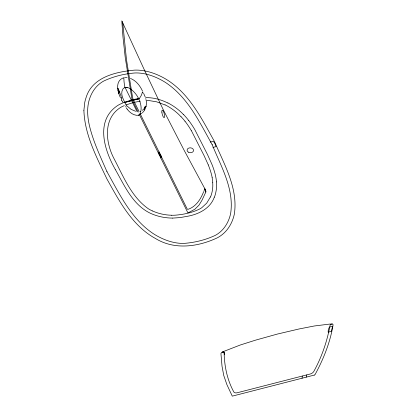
<?xml version="1.0" encoding="UTF-8"?>
<svg xmlns="http://www.w3.org/2000/svg" width="417" height="417" viewBox="0 0 417 417"><rect width="100%" height="100%" fill="white"/><g stroke="black" fill="none" stroke-linecap="round" stroke-linejoin="round"><path stroke-width="0.63" d="M125.095 87.794L125.116 87.513A2.075 0.553 75.6 0 1 124.912 87.07L124.709 86.449A21.59 5.76 75.6 0 1 124.047 81.68L123.99 80.825A28.862 7.699 75.6 0 1 123.901 78.391L123.62 77.781A24.061 6.422 75.6 0 0 123.614 78.068M140.79 111.511C142.677 102.843 136.203 91.448 128.259 87.721A6.161 4.665 4.3 0 0 127.68 87.57L126.924 87.44A4.201 3.185 4.3 0 0 126.372 87.408L125.626 87.45A7.36 5.572 4.3 0 0 125.116 87.513A7.36 5.572 4.3 0 0 124.667 87.695L124.058 88.003A4.201 3.185 4.3 0 0 123.651 88.284L123.177 88.727A6.161 4.665 4.3 0 0 122.869 89.108C120.19 93.372 122.833 98.438 124.808 102.415L124.871 102.874M159.143 152.179L159.059 153.242L161.098 157.36L161.176 156.302M159.247 152.268L159.226 153.117L160.993 156.703M159.19 154.723L159.273 153.665M159.883 154.733L159.888 154.467M160.31 155.604L160.321 155.338M160.806 157.996L160.889 156.938M161.035 156.688L161.087 155.989M302.096 378.209L302.262 376.051M306.427 377.098L306.589 374.935M188.656 212.566L194.89 209.209L198.972 205.174L202.026 200.191L205.816 192.091L205.591 190.23A1.465 0.391 75.6 0 0 205.43 189.829L204.856 188.729M142.348 112.929C145.371 109.911 146.987 105.371 146.336 101.123M145.96 106.653L146.091 106.205M145.22 106.627L145.361 106.194L144.605 108.264L144.772 107.857M145.288 106.429L144.173 108.623L142.39 110.333M144.85 107.664L145.007 107.247M214.338 197.137C210.621 207.76 200.04 213.556 189.626 215.855M204.778 189.177L203.819 191.34M144.522 108.451L144.251 109.035M210.439 196.939L206.702 203.152L201.802 207.687A24.426 18.494 4.3 0 1 199.566 209.037C192.049 212.743 183.694 214.479 175.385 215.177A34.647 26.229 4.3 0 1 172.341 215.261L171.319 215.245M203.543 191.956C200.613 199.378 195.912 206.764 187.937 209.37A4.055 1.084 75.6 0 1 186.816 208.224L140.263 113.956M144.563 110.031L144.777 109.629M139.93 113.93L139.653 114.367A23.175 6.182 75.6 0 1 138.606 115.155M141.405 113.205L141.16 113.518M204.763 189.209L205.263 189.5M141.035 113.664L140.753 113.945M140.607 114.076L140.451 114.206A5.239 3.967 4.3 0 1 139.95 114.55L138.658 115.144M314.309 375.076L232.279 396.145L226.9 384.625L223.762 375.503L222.032 366.288L220.932 353.507L221.797 352.365L224.852 350.984L240.333 344.984L255.809 340.074L277.404 334.059L298.942 328.997L314.282 325.99L329.466 324.113L332.385 323.957L333.115 324.687C330.233 342.279 323.576 358.922 315.085 374.518A0.829 0.495 -26.3 0 1 314.329 375.065M124.308 105.605L121.837 106.768A26.125 19.776 4.3 0 0 119.559 108.128C103.041 119.512 105.678 142.822 113.95 158.481C123.296 176.276 131.272 196.688 148.223 208.693A33.866 25.64 4.3 0 0 150.714 210.105L152.471 210.955M188.229 212.753L187.786 212.634L139.242 114.321M123.312 102.712L119.606 104.406A29.8 22.56 4.3 0 0 117.005 105.96C95.013 121.248 104.49 150.511 115.358 169.542M123.062 77.979C115.071 81.226 117.479 91.526 120.414 97.604M222.073 352.229L222.485 352.073M124.261 102.347L131.866 99.887M126.038 104.912L133.362 102.551M124.068 102.499L124.537 102.488A1.387 0.829 -26 0 0 124.808 102.415L138.418 98.918A1.387 0.829 -26.5 0 0 138.689 98.85L139.335 98.48A23.519 14.027 -26.3 0 0 141.441 95.019A34.882 20.808 -26.3 0 0 142.364 92.235L142.979 92.079A28.804 17.18 -26.3 0 1 142.796 92.782M212.946 147.43L216.042 146.617L215.459 144.735A28.591 21.642 4.3 0 0 215.052 143.922A28.591 21.642 4.3 0 0 214.651 143.104L213.457 141.379L210.199 142.061M222.558 352.057L223.158 351.922A1.491 0.891 -26.3 0 1 224.19 352.506L224.315 353.679A12.27 7.318 -26.3 0 0 224.487 354.382L224.659 354.841M124.537 102.488A1.387 0.829 -26.5 0 0 124.808 102.415L138.418 98.918A1.387 0.829 -26 0 0 138.689 98.85M132.304 99.778L139.242 98.36M133.497 102.514L140.201 101.149M189.266 215.943L180.175 217.591L172.471 218.112M138.553 115.17L137.037 115.3A5.239 3.967 4.3 0 1 136.343 115.259C132.721 114.769 129.645 112.35 127.461 109.525M332.161 323.952L330.514 324.593A1.241 0.74 -26.3 0 0 330.139 325.104C327.121 341.33 321.768 357.082 313.746 371.552A4.05 2.413 -26.3 0 1 310.394 373.96L237.07 392.793A4.311 2.57 -26.3 0 1 233.864 392.043C227.432 380.325 224.575 367.127 224.148 353.845A30.024 17.91 -26.3 0 1 224.054 352.949L224.028 352.537M223.032 351.948L224.106 352.516M124.511 77.64L127.122 77.604M145.653 97.677C153.367 97.416 160.998 99.595 167.858 103.009M127.279 87.773L126.904 87.721A4.201 3.185 4.3 0 0 126.533 87.695M135.655 111.292L131.12 109.384L127.112 106.064M130.427 78.422C136.156 80.601 140.039 85.756 142.536 91.151M165.012 104.938L156.667 101.831L148.9 100.554A24.426 18.494 4.3 0 0 145.981 100.523M181.119 116.744L182.839 118.642A83.379 63.118 4.3 0 1 184.986 121.232M127.331 109.358L127.081 109.014M126.956 108.842L126.257 107.794M191.408 130.719L204.064 155.593L208.302 164.929M125.72 106.914L125.512 106.559M126.711 106.1L124.808 102.415M205.357 189.688L183.98 150L163.474 110.182L145.252 71.813L121.79 20.85L122.999 37.139L125.251 57.609L132.017 99.434L138.157 112.131M212.217 144.751C199.686 122.468 188.13 97.802 166.315 83.014A64.411 48.758 4.3 0 0 161.744 80.252C154.629 76.358 146.789 73.533 138.647 73.011A28.737 21.752 4.3 0 0 134.79 72.98C124.23 73.814 113.705 76.384 104.094 80.867A28.737 21.752 4.3 0 0 101.133 82.649C95.571 86.501 91.672 92.412 89.582 98.787A64.411 48.758 4.3 0 0 88.461 103.015C87.153 109.374 87.549 115.957 88.732 122.296A143.276 108.462 4.3 0 0 89.405 125.538C93.226 141.65 100.414 156.672 107.002 171.778M106.914 171.601C119.439 193.884 131.001 218.544 152.81 233.332A64.411 48.758 4.3 0 0 157.386 236.1C164.496 239.994 172.341 242.814 180.478 243.34A28.737 21.752 4.3 0 0 184.335 243.372C194.895 242.532 205.419 239.968 215.036 235.485A28.737 21.752 4.3 0 0 217.997 233.702C223.554 229.845 227.453 223.939 229.543 217.565A64.411 48.758 4.3 0 0 230.664 213.332C234.328 188.932 221 166.383 212.123 144.569M115.389 169.604C124.433 185.529 132.439 204.252 149.656 212.92A41.841 31.676 4.3 0 0 172.471 218.086M139.033 111.454L133.503 100.257A4.066 1.084 75.6 0 1 132.538 97.203L126.476 59.636L122.77 23.097M125.116 87.513L136.979 111.532M121.191 96.431L118.736 90.202L118.981 91.521L118.835 90.875M143.599 93.304L145.173 96.859M122.379 21.653L122.577 22.08M205.419 189.813L205.805 191.038M118.715 93.121L118.845 93.549M145.762 98.579L146.013 99.507M119.314 92.798L119.033 91.735L119.142 92.162M118.532 92.47L118.652 92.908M118.251 91.37L118.36 91.813M118.016 90.244L118.105 90.698M118.652 90.004L118.433 88.675L118.616 89.78M212.112 177.449L212.571 180.446A67.033 50.744 4.3 0 1 212.774 182.703M117.818 89.102L117.698 88.18M216.47 181.895L216.397 181.103A75.91 57.463 4.3 0 0 216.095 178.731A84.26 63.785 4.3 0 0 215.506 175.604A91.469 69.243 4.3 0 0 215.146 174.051A118.402 89.629 4.3 0 0 211.862 164.209L207.572 154.691L194.822 129.645A118.402 89.629 4.3 0 0 188.739 120.523M140.154 111.558A28.862 7.699 75.6 0 0 140.19 111.381L140.482 111.97A24.061 6.422 75.6 0 1 139.93 113.924M121.821 98.151A34.882 20.808 -26.3 0 1 121.728 97.536L121.128 97.656A28.804 17.18 -26.3 0 0 121.66 100.174M123.25 102.551A24.05 14.345 -26.3 0 1 123.051 102.327M122.859 102.102A24.05 14.345 -26.3 0 1 122.504 101.644M122.337 101.409A24.05 14.345 -26.3 0 1 121.655 100.179M185.012 121.222A112.835 85.417 4.3 0 1 191.377 130.724M165.101 104.834A55.722 42.18 4.3 0 1 181.02 116.796M212.701 182.709A53.835 40.751 4.3 0 1 210.533 196.965M208.255 164.944A109.332 82.764 4.3 0 1 212.175 177.444M171.319 215.229A38.317 29.008 4.3 0 1 152.481 210.945M183.516 114.493A83.343 63.092 4.3 0 1 188.708 120.534M167.926 102.931A59.256 44.854 4.3 0 1 183.438 114.529M216.397 181.901A58.615 44.374 4.3 0 1 214.437 197.163M205.826 191.153A1.465 0.391 75.6 0 1 205.805 192.075M83.895 110.343C84.667 134.863 96.666 157.298 106.934 178.987C118.522 199.727 130.182 221.995 150.516 235.516A67.361 50.994 4.3 0 0 155.452 238.477C174.353 250.184 198.049 246.895 217.252 237.852A32.505 24.608 4.3 0 0 220.588 235.84C226.629 231.664 230.924 225.289 233.186 218.362A68.091 51.546 4.3 0 0 234.375 213.885C238.185 188.239 224.216 164.428 214.536 141.665C202.188 119.564 190.345 95.43 168.708 80.898A68.091 51.546 4.3 0 0 163.865 77.969C156.146 73.736 147.618 70.728 138.783 70.171A32.505 24.608 4.3 0 0 134.43 70.134C115.712 71.854 92.037 77.176 86.001 97.823A67.361 50.994 4.3 0 0 84.771 102.368L83.895 110.343M161.306 156.557L161.238 157.48L158.94 152.831L159.018 151.882L161.306 156.557M332.568 326.313L331.338 331.369L328.2 332.193A14.819 8.84 -26.3 0 1 329.446 327.105L332.568 326.313M188.275 152.111A3.232 2.445 4.3 0 0 193.504 150.766A3.232 2.445 4.3 0 0 189.167 147.946A3.232 2.445 4.3 0 0 188.275 152.111M161.859 112.095A3.873 1.032 75.6 0 0 164.136 117.641A3.873 1.032 75.6 0 0 163.657 111.918A3.873 1.032 75.6 0 0 161.859 112.095"/></g></svg>
